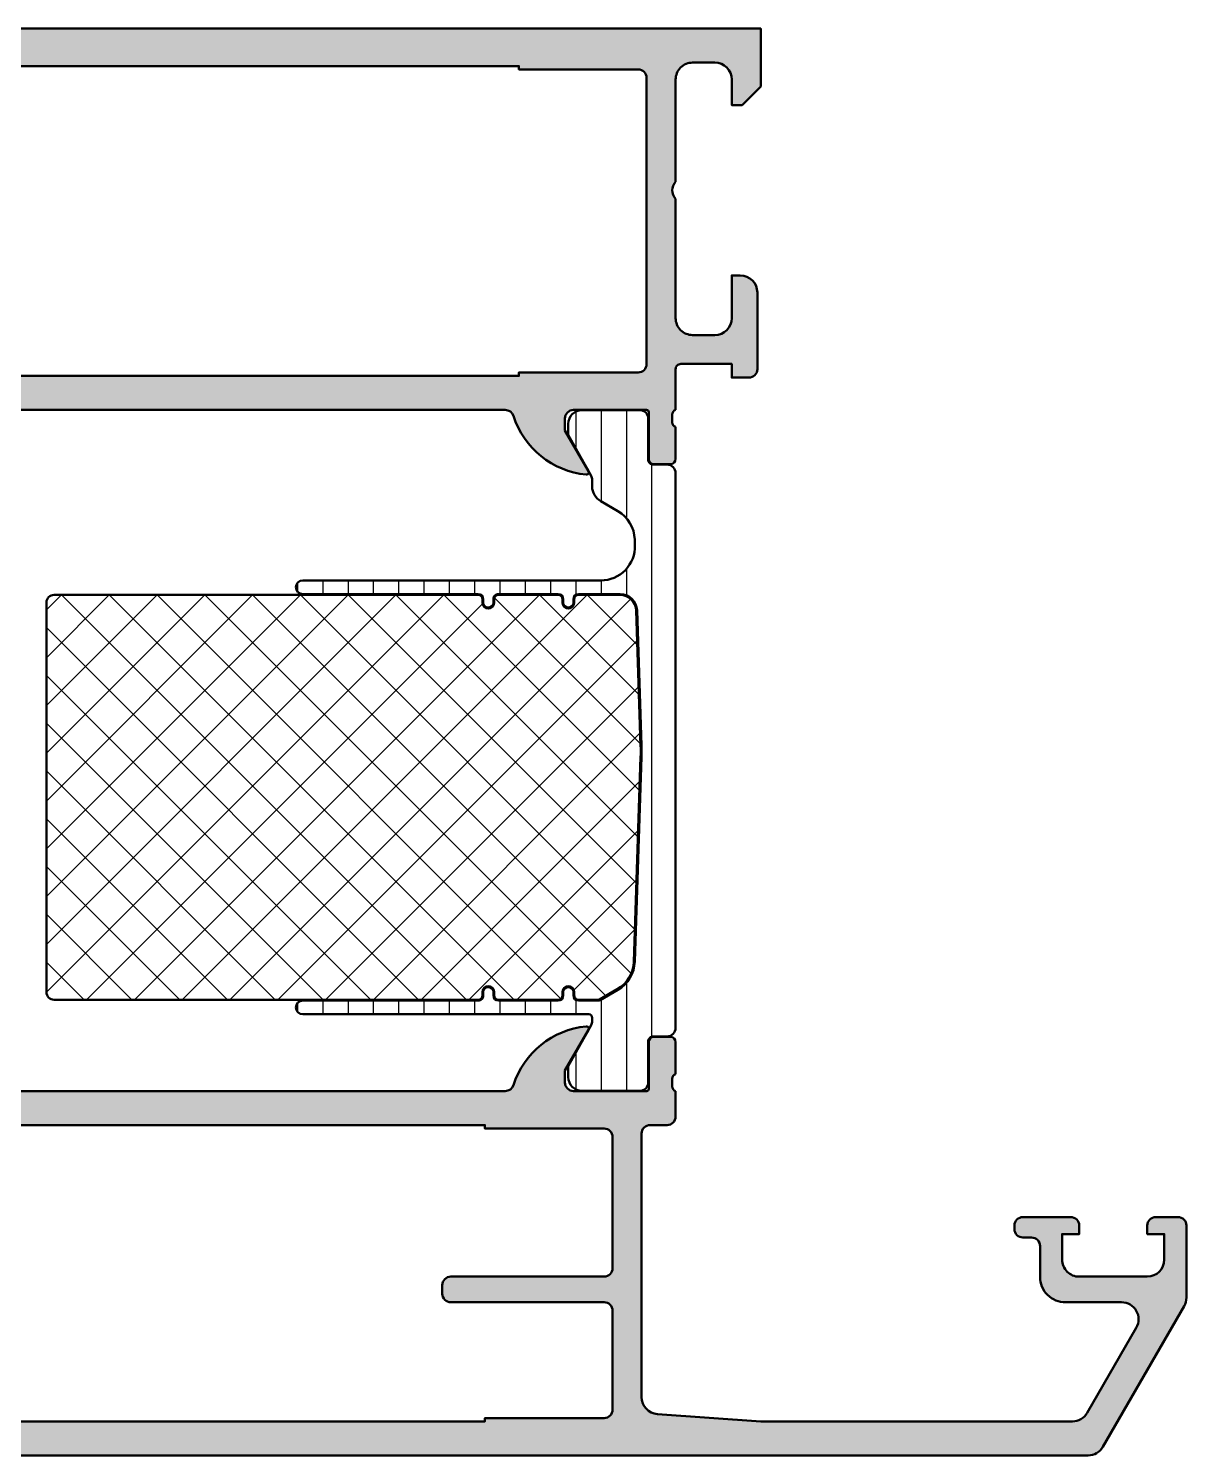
# Model space of a CAD drawing. Extents: x 0 to 125, y 11 to 95.
# Drawn here: x 57 to 125, y 11.2 to 95 of the extents above; entities that cross this region are included whole.
import ezdxf

# ---------------------------------------------------------------- set-up
doc = ezdxf.new("R2010")
doc.units = 0
for name, color, linetype, lineweight in [('0S-Alu contour', 7, 'Continuous', 50), ('0S-Alu hatch', 252, 'Continuous', 25), ('0S-Plastic contour', 254, 'Continuous', 50), ('0S-Plastic hatch', 253, 'Continuous', 25), ('0S-PT contour', 91, 'Continuous', 50), ('0S-PT hatch', 103, 'Continuous', 25)]:
    doc.layers.add(name, color=color, linetype=linetype, lineweight=lineweight)

# ---------------------------------------------------------------- blocks, each defined once
blk = doc.blocks.new('398970__B799F6C5_6EFF_4D23_99D0_49BD712C33EB_')
at = {"layer": '0S-Alu hatch'}
h = blk.add_hatch(color=256, dxfattribs=at)
edge = h.paths.add_edge_path()
edge.add_line((4.26e-14, 94.49999999999999), (4.26e-14, 93.30000305175793))
edge.add_arc((0.4999769366175855, 93.29997998837567), 0.499976937149487, 179.9973570091198, 270.0026429908629)
edge.add_line((0.5000000000000423, 92.80000305175814), (18.50000000000015, 92.80000305175791))
edge.add_ellipse((18.49994489644392, 92.29994794820173), major_axis=(-0.5000551065922458, 0), ratio=1, start_angle=180.0063137065699, end_angle=269.99368629342405, ccw=False)
edge.add_line((19.0000000000001, 92.3000030517579), (19.00000000000004, 86.0000000000001))
edge.add_ellipse((18.47487768903665, 85.50000000000009), major_axis=(-0.7250885749144907, 0), ratio=1, start_angle=136.4038464693321, end_angle=223.5961535306688, ccw=False)
edge.add_line((19.00000000000004, 85.0000000000001), (18.99999999999993, 72.59999542236322))
edge.add_ellipse((18.92116355345689, 72.3324748303701), major_axis=(-0.2788950563274314, 0), ratio=1, start_angle=178.8354106259032, end_angle=253.58012358051002, ccw=False)
edge.add_line((19.20000099999994, 72.32680642237173), (19.20000099999993, 71.87321242237172))
edge.add_ellipse((18.92113290435672, 71.86755176289468), major_axis=(-0.2789255417371929, 0), ratio=1, start_angle=106.42459455536121, end_angle=181.1628700728834, ccw=False)
edge.add_line((18.99999999999993, 71.6000084223717), (18.99999999999993, 69.71999742236322))
edge.add_arc((19.29999999999995, 69.71999742236322), 0.3000000000000256, 180, 269.9999999999945)
edge.add_line((19.29999999999992, 69.4199974223632), (20.27997431904272, 69.41999742236322))
edge.add_arc((20.27997431904274, 69.7199974223632), 0.2999999999999829, 269.9999999999973, 360)
edge.add_line((20.57997431904272, 69.7199974223632), (20.5799743190427, 72.4799954223632))
edge.add_ellipse((20.69997431904262, 72.4799954223632), major_axis=(-0.1199999999999157, 0), ratio=1, start_angle=269.9999999999983, end_angle=360, ccw=False)
edge.add_line((20.69997431904262, 72.59999542236312), (25.0000000000001, 72.59999542236334))
edge.add_ellipse((25.00000000000017, 72.09999542236346), major_axis=(-0.4999999999998721, 0), ratio=1, start_angle=180, end_angle=270.00000000000773, ccw=False)
edge.add_line((25.50000000000004, 72.09999542236345), (25.50000000000004, 71.39999542236352))
edge.add_line((25.50000000000004, 71.39999542236352), (24.11850454237775, 69.00717509933575))
edge.add_arc((24.23811978464838, 68.93811520701148), 0.138119784648327, 149.999999999947, 275.6225775507646)
edge.add_arc((23.76177675882507, 73.77660428421477), 5.000000000003915, 275.6225775508023, 342.2515836439373)
edge.add_ellipse((28.99999999999937, 72.09999542236669), major_axis=(-0.4999999999966423, 0), ratio=1, start_angle=269.9999999999161, end_angle=342.2515836438442, ccw=False)
edge.add_line((29.0000000000001, 72.59999542236334), (84.99999999999994, 72.59999542236345))
edge.add_ellipse((84.99999999999888, 72.09999542236265), major_axis=(-0.5000000000007958, 0), ratio=1, start_angle=197.7484163559419, end_angle=269.99999999987784, ccw=False)
edge.add_arc((90.23822324117245, 73.77660428421007), 4.999999999998873, 197.7484163560793, 264.3774224492205)
edge.add_arc((89.76188021535175, 68.93811520701146), 0.138119784648205, 264.3774224491774, 389.9999999999824)
edge.add_line((89.88149545762235, 69.00717509933553), (88.49999999999999, 71.3999954223634))
edge.add_line((88.49999999999999, 71.3999954223634), (88.49999999999994, 72.09999542236334))
edge.add_ellipse((88.99999999999993, 72.09999542236301), major_axis=(-0.4999999999999858, 0), ratio=1, start_angle=269.9999999999593, end_angle=360, ccw=False)
edge.add_line((89.00000000000028, 72.599995422363), (93.30002568095733, 72.59999542236321))
edge.add_ellipse((93.30002568095733, 72.4799954223632), major_axis=(-0.1200000000000045, 0), ratio=1, start_angle=180, end_angle=270, ccw=False)
edge.add_line((93.42002568095734, 72.4799954223632), (93.42002568095732, 69.71999742236319))
edge.add_arc((93.7200256809573, 69.7199974223632), 0.2999999999999856, 180, 270.0000000000027)
edge.add_line((93.72002568095732, 69.41999742236322), (94.70000000000012, 69.4199974223632))
edge.add_arc((94.70000000000012, 69.71999742236322), 0.3000000000000149, 270.0000000000027, 360)
edge.add_line((95.00000000000011, 69.71999742236322), (95.00000000000011, 71.60000842237172))
edge.add_ellipse((95.07886709564326, 71.86755176289465), major_axis=(-0.2789255417371383, 0), ratio=1, start_angle=-1.1628700728896888, end_angle=73.575405444649, ccw=False)
edge.add_line((94.79999900000011, 71.87321242237172), (94.79999900000011, 72.32680642237172))
edge.add_ellipse((95.07883644654314, 72.33247483037013), major_axis=(-0.2788950563274102, 0), ratio=1, start_angle=-73.5801235805111, end_angle=1.1645893741059012, ccw=False)
edge.add_line((95.00000000000011, 72.59999542236324), (95.00000000000011, 74.99999542236343))
edge.add_ellipse((95.3000000000001, 74.99999542236343), major_axis=(-0.2999999999999829, 0), ratio=1, start_angle=269.99999999999454, end_angle=360, ccw=False)
edge.add_line((95.30000000000013, 75.29999542236341), (98.2999877929688, 75.29999542236327))
edge.add_line((98.2999877929688, 75.29999542236327), (98.2999877929688, 74.49999542236331))
edge.add_line((98.2999877929688, 74.49999542236331), (99.29998779296875, 74.49999542236331))
edge.add_arc((99.29993784175294, 75.00004537357937), 0.5000499537109306, 270.0057234158948, 359.9942765840761)
edge.add_line((99.79998779296899, 74.99999542236328), (99.7999877929687, 79.50000000000009))
edge.add_arc((98.79989636528985, 79.49990857232147), 1.000091431857965, 0.0052379411224472, 89.99476205877598)
edge.add_line((98.79998779296876, 80.50000000000033), (98.2999877929687, 80.49999999999999))
edge.add_line((98.2999877929687, 80.49999999999999), (98.29998779296898, 78.00000000000033))
edge.add_ellipse((97.29991092325945, 78.00007686970964), major_axis=(-1.000076872663794, 0), ratio=1, start_angle=90.00440397137561, end_angle=179.9955960285486, ccw=False)
edge.add_line((97.29998779296876, 77.00000000000009), (96, 77.00000000000021))
edge.add_ellipse((95.99995102651889, 77.99995102651904), major_axis=(-0.9999510277180887, 0), ratio=1, start_angle=-0.0028061112355999285, end_angle=90.00280611119871, ccw=False)
edge.add_line((95.00000000000006, 78.00000000000078), (95.00000000000006, 85.0000000000001))
edge.add_ellipse((95.52494604126096, 85.50000000000009), major_axis=(-0.7249609273853969, 0), ratio=1, start_angle=-43.60576001873949, end_angle=43.60576001873949, ccw=False)
edge.add_line((95.00000000000006, 86.0000000000001), (95.00000000000006, 91.99999999999964))
edge.add_ellipse((95.9999695866965, 92.00003041330368), major_axis=(-0.9999695871589359, 0), ratio=1, start_angle=-90.00174260693632, end_angle=0.001742607019082243, ccw=False)
edge.add_line((96.00000000000011, 93.00000000000009), (97.29998779296876, 92.99999999999989))
edge.add_ellipse((97.2998923419221, 91.99990454895313), major_axis=(-1.000095455601777, 0), ratio=1, start_angle=180.0054684201397, end_angle=269.99453157986005, ccw=False)
edge.add_line((98.29998779296886, 91.99999999999974), (98.29998779296886, 90.50000000000045))
edge.add_line((98.29998779296886, 90.50000000000045), (98.89996337890607, 90.49999999999999))
edge.add_line((98.89996337890607, 90.49999999999999), (100, 91.5999984741212))
edge.add_line((100, 91.5999984741212), (100, 94.99999999999999))
edge.add_line((100, 94.99999999999999), (0.5000000000001564, 94.99999999999999))
edge.add_arc((0.4999925653493165, 94.50000743465071), 0.4999925654045513, 89.99914803910144, 180.0008519608678)
edge = h.paths.add_edge_path()
edge.add_line((20.69998168945323, 75.29999999999971), (20.70001220703129, 92.0999984741213))
edge.add_ellipse((21.20000224489929, 92.10000843625308), major_axis=(-0.4999900379672414, 0), ratio=1, start_angle=-90.00114159899522, end_angle=0.0011415991285730342, ccw=False)
edge.add_line((21.20001220703141, 92.5999984741211), (28.20001220703129, 92.59999847412142))
edge.add_line((28.20001220703129, 92.59999847412142), (28.20001220703129, 92.79999542236327))
edge.add_line((28.20001220703129, 92.79999542236327), (85.79998779296875, 92.79999542236327))
edge.add_line((85.79998779296875, 92.79999542236327), (85.79998779296875, 92.5999984741212))
edge.add_line((85.79998779296875, 92.5999984741212), (92.7999877929687, 92.59999847412132))
edge.add_ellipse((92.79994039955515, 92.09995108070767), major_axis=(-0.5000473956595679, 0), ratio=1, start_angle=180.0054303704153, end_angle=269.9945696296005, ccw=False)
edge.add_line((93.2999877929688, 92.09999847412118), (93.29998779296864, 75.2999999999996))
edge.add_ellipse((92.79993784175278, 75.30004995121568), major_axis=(-0.5000499537107317, 0), ratio=1, start_angle=90.00572341591112, end_angle=179.9942765840763, ccw=False)
edge.add_line((92.79998779296875, 74.79999999999983), (85.79998779296875, 74.79999999999994))
edge.add_line((85.79998779296875, 74.79999999999994), (85.7999877929688, 74.60000305175775))
edge.add_line((85.7999877929688, 74.60000305175775), (28.20001220703129, 74.60000305175764))
edge.add_line((28.20001220703129, 74.60000305175764), (28.20001220703129, 74.79999999999983))
edge.add_line((28.20001220703129, 74.79999999999983), (21.19995117187515, 74.79999999999994))
edge.add_ellipse((21.19995862659068, 75.29997693761372), major_axis=(-0.4999769376693594, 0), ratio=1, start_angle=-0.0026428766976778206, end_angle=89.99914571312172, ccw=False)
at = {"layer": '0S-Alu contour', "color": 7}
for points in [[(98.29998779296886, 91.99999999999974), (98.29998779296886, 90.50000000000045), (98.89996337890607, 90.49999999999999), (100, 91.5999984741212), (100, 94.99999999999999), (0.5000000000001564, 94.99999999999999)], [(21.20001220703141, 92.5999984741211), (28.20001220703129, 92.59999847412142), (28.20001220703129, 92.79999542236327), (85.79998779296875, 92.79999542236327), (85.79998779296875, 92.5999984741212), (92.7999877929687, 92.59999847412132)], [(96.00000000000011, 93.00000000000009), (97.29998779296876, 92.99999999999989)], [(93.2999877929688, 92.09999847412118), (93.29998779296864, 75.2999999999996)], [(95.00000000000006, 86.0000000000001), (95.00000000000006, 91.99999999999964)], [(95.00000000000006, 78.00000000000078), (95.00000000000006, 85.0000000000001)], [(98.79998779296876, 80.50000000000033), (98.2999877929687, 80.49999999999999), (98.29998779296898, 78.00000000000033)], [(99.79998779296899, 74.99999542236328), (99.7999877929687, 79.50000000000009)], [(97.29998779296876, 77.00000000000009), (96, 77.00000000000021)], [(92.79998779296875, 74.79999999999983), (85.79998779296875, 74.79999999999994), (85.7999877929688, 74.60000305175775), (28.20001220703129, 74.60000305175764), (28.20001220703129, 74.79999999999983), (21.19995117187515, 74.79999999999994)], [(95.00000000000011, 72.59999542236324), (95.00000000000011, 74.99999542236343)], [(95.30000000000013, 75.29999542236341), (98.2999877929688, 75.29999542236327), (98.2999877929688, 74.49999542236331), (99.29998779296875, 74.49999542236331)], [(29.0000000000001, 72.59999542236334), (84.99999999999994, 72.59999542236345)], [(89.88149545762235, 69.00717509933553), (88.49999999999999, 71.3999954223634), (88.49999999999994, 72.09999542236334)], [(89.00000000000028, 72.599995422363), (93.30002568095733, 72.59999542236321)], [(93.42002568095734, 72.4799954223632), (93.42002568095732, 69.71999742236319)], [(94.79999900000011, 71.87321242237172), (94.79999900000011, 72.32680642237172)], [(95.00000000000011, 69.71999742236322), (95.00000000000011, 71.60000842237172)], [(93.72002568095732, 69.41999742236322), (94.70000000000012, 69.4199974223632)]]:
    blk.add_lwpolyline(points, dxfattribs=at)
at = {"layer": '0S-Alu contour', "color": 7, "extrusion": (0, 0, -1)}
for centre, radius, start, end in [((-92.79994039955515, 92.09995108070767), 0.5000473956595679, 90.00543037039947, 179.9945696295847), ((-95.9999695866965, 92.00003041330368), 0.9999695871589359, 359.9982573929809, 90.00174260693635), ((-97.2998923419221, 91.99990454895313), 1.000095455601777, 90.00546842013993, 179.9945315798603), ((-95.52494604126096, 85.50000000000009), 0.7249609273853969, 316.3942399812605, 43.6057600187395), ((-95.99995102651889, 77.99995102651904), 0.9999510277180887, 269.9971938888013, 0.0028061112356313), ((-97.29991092325945, 78.00007686970964), 1.000076872663794, 180.0044039714515, 269.9955960286244), ((-92.79993784175278, 75.30004995121568), 0.5000499537107317, 180.0057234159238, 269.9942765840889), ((-95.3000000000001, 74.99999542236343), 0.2999999999999829, 0, 90.00000000000543), ((-84.99999999999888, 72.09999542236265), 0.5000000000007958, 90.00000000012214, 162.2515836440581), ((-88.99999999999993, 72.09999542236301), 0.4999999999999858, 0, 90.00000000004071), ((-93.30002568095733, 72.4799954223632), 0.1200000000000045, 90, 180), ((-95.07883644654314, 72.33247483037013), 0.2788950563274102, 358.8354106258941, 73.58012358051123), ((-95.07886709564326, 71.86755176289465), 0.2789255417371383, 286.4245945553511, 1.162870072889672)]:
    blk.add_arc(centre, radius, start, end, dxfattribs=at)
at = {"layer": '0S-Alu contour', "color": 7}
for centre, radius, start, end in [((98.79989636528985, 79.49990857232147), 1.000091431857965, 0.0052379411224472, 89.99476205877598), ((99.29993784175294, 75.00004537357937), 0.5000499537109306, 270.0057234158948, 359.9942765840761), ((90.23822324117245, 73.77660428421007), 4.999999999998873, 197.7484163560793, 264.3774224492205), ((93.7200256809573, 69.7199974223632), 0.2999999999999856, 180, 270.0000000000027), ((94.70000000000012, 69.71999742236322), 0.3000000000000149, 270.0000000000027, 0), ((89.76188021535175, 68.93811520701146), 0.138119784648205, 264.3774224491774, 29.99999999998236)]:
    blk.add_arc(centre, radius, start, end, dxfattribs=at)
blk = doc.blocks.new('284257__2A58F164_1C07_4194_A5A3_E52872DE9A74___F3332989_4F31_4FF8_9448_8AA3ECADD5B9_')
at = {"layer": '0S-Plastic hatch'}
h = blk.add_hatch(dxfattribs=at)
h.set_pattern_fill('ANSI31', color=256, scale=0.4680000000000001, angle=45, style=0)
h.set_pattern_definition([(90, (0, 0), (-1.4859, 0), [])])
edge = h.paths.add_edge_path()
edge.add_line((94.99999999996471, 68.89000962554803), (94.99999999996527, 36.30997816738812))
edge.add_ellipse((94.49999999996524, 36.3099781673882), major_axis=(-0.5000000000000285, 0), ratio=1, start_angle=89.99999999999022, end_angle=180, ccw=False)
edge.add_line((94.49999999996515, 35.80997816738817), (93.68966866950149, 35.80997816738817))
edge.add_arc((93.68966866950151, 35.50997816738828), 0.2999999999998957, 90.00000000000813, 180.0079246230968)
edge.add_line((93.38966867237112, 35.5099366741589), (93.3900006007296, 33.11006305185043))
edge.add_ellipse((92.89000060551209, 33.10999389646813), major_axis=(-0.4999999999999886, 0), ratio=1, start_angle=90.00000000000648, end_angle=180.0079246230969, ccw=False)
edge.add_line((92.89000060551213, 32.60999389646813), (89.49999999996544, 32.60999389646802))
edge.add_ellipse((89.4999999999654, 33.40999389646807), major_axis=(-0.800000000000054, 0), ratio=1, start_angle=0, end_angle=90.00000000000199, ccw=False)
edge.add_line((88.69999999996536, 33.40999389646807), (88.69999999996536, 34.05999389646832))
edge.add_line((88.69999999996536, 34.05999389646832), (90.03730985347113, 36.47256473569856))
edge.add_arc((89.59999999945742, 36.71496954606815), 0.5000000005077869, 330.9999999999685, 360)
edge.add_line((90.0999999999652, 36.71496954606815), (90.0999999999652, 36.90999389646819))
edge.add_arc((89.8999999999653, 36.90999389646819), 0.1999999999999247, 0, 90.00000000000406)
edge.add_line((89.89999999996529, 37.10999389646811), (73.10047367429767, 37.10999389646779))
edge.add_ellipse((73.1004736742977, 37.50999389646779), major_axis=(-0.4000000000000057, 0), ratio=1, start_angle=-90.00000000000608, end_angle=89.99999999999392, ccw=False)
edge.add_line((73.10047367429777, 37.90999389646779), (83.40047367429773, 37.90999389646803))
edge.add_arc((83.40047367429773, 38.20999389646802), 0.29999999999999, 269.9999999999973, 360)
edge.add_line((83.70047367429775, 38.20999389646802), (83.70047367429773, 38.40999389646807))
edge.add_ellipse((84.00047367429774, 38.40999389646803), major_axis=(-0.3000000000000114, 0), ratio=1, start_angle=180, end_angle=360, ccw=False)
edge.add_line((84.30047367429775, 38.40999389646803), (84.3004736742977, 38.20999389646815))
edge.add_arc((84.60047367429776, 38.20999389646808), 0.300000000000054, 180, 269.999999999981)
edge.add_line((84.60047367429766, 37.90999389646803), (88.10000068452764, 37.90999389646807))
edge.add_arc((88.10000068452764, 38.2099936579479), 0.299999761479846, 270, 360)
edge.add_line((88.40000044600751, 38.2099936579479), (88.4000004460075, 38.40999365794797))
edge.add_ellipse((88.7000004460075, 38.40999365794793), major_axis=(-0.3000000000000114, 0), ratio=1, start_angle=180, end_angle=360, ccw=False)
edge.add_line((89.0000004460075, 38.40999365794793), (89.00000044600748, 38.20999365794806))
edge.add_arc((89.30000020748734, 38.20999365794799), 0.2999997614798814, 180, 269.9999999999838)
edge.add_line((89.30000020748726, 37.90999389646811), (90.4641016151656, 37.90999389646814))
edge.add_arc((90.46410161516555, 38.10999389609952), 0.1999999996313836, 270.0000000000204, 300.00000000002)
edge.add_line((90.5641016149813, 37.9367888156619), (91.60090409827201, 38.5353868794933))
edge.add_arc((90.6009042637009, 40.26743777365526), 1.999999992277375, 299.9999946553879, 358.2770022894877)
edge.add_line((92.59999999996516, 40.20730287231237), (92.99461942992902, 52.23199625899638))
edge.add_arc((82.99999999996089, 52.55999389646759), 10.00000000000415, 358.1203748410103, 361.8796251590022)
edge.add_line((92.99461942992895, 52.88799153394092), (92.73684507861083, 60.82279366021532))
edge.add_arc((91.73738313561432, 60.78999389646813), 1.000000000000097, 1.879625158994559, 89.99999999999837)
edge.add_line((91.73738313561434, 61.78999389646823), (89.2999999999648, 61.7899938964681))
edge.add_arc((89.2999999999648, 61.48999389646814), 0.2999999999999688, 90.00000000000273, 180)
edge.add_line((88.99999999996484, 61.48999389646814), (88.99999999996484, 61.28999389646811))
edge.add_ellipse((88.69999999996485, 61.28999389646809), major_axis=(-0.2999999999999829, 0), ratio=1, start_angle=0, end_angle=180, ccw=False)
edge.add_line((88.39999999996488, 61.28999389646809), (88.39999999996488, 61.48999389646803))
edge.add_arc((88.0999999999649, 61.48999389646808), 0.29999999999999, 0, 89.99999999999459)
edge.add_line((88.09999999996492, 61.78999389646807), (84.60047367429732, 61.78999389646803))
edge.add_arc((84.6004736742973, 61.48999389646803), 0.2999999999999901, 89.99999999999729, 180)
edge.add_line((84.30047367429731, 61.48999389646803), (84.30047367429731, 61.28999389646804))
edge.add_ellipse((84.00047367429733, 61.28999389646804), major_axis=(-0.2999999999999829, 0), ratio=1, start_angle=0, end_angle=180, ccw=False)
edge.add_line((83.70047367429734, 61.28999389646804), (83.70047367429734, 61.48999389646798))
edge.add_arc((83.40047367429734, 61.48999389646802), 0.2999999999999971, 0, 89.99999999999186)
edge.add_line((83.40047367429737, 61.78999389646802), (73.1004736742973, 61.78999389646785))
edge.add_ellipse((73.10047367429729, 62.18999389646784), major_axis=(-0.3999999999999915, 0), ratio=1, start_angle=-89.99999999999591, end_angle=90.00000000000409, ccw=False)
edge.add_line((73.10047367429726, 62.58999389646783), (90.61213858766514, 62.58999389646802))
edge.add_arc((90.6121385876651, 64.58999389646807), 2.000000000000059, 270.0000000000012, 361.8796251589965)
edge.add_line((92.61106247365795, 64.65559342396253), (92.59999999996475, 64.99268492062382))
edge.add_arc((90.6009042559813, 64.93255001904878), 2.000000000000047, 1.722997710510985, 60.00000534461243)
edge.add_line((91.60090409441375, 66.66460091989877), (90.60000008074847, 67.24247299296461))
edge.add_ellipse((91.09999999996472, 68.10849844338954), major_axis=(-0.9999999999999853, 0), ratio=1, start_angle=0, end_angle=60.000005344608326, ccw=False)
edge.add_line((90.09999999996475, 68.10849844338952), (90.0999999999647, 68.48501824696811))
edge.add_arc((89.59999999984278, 68.48501824696827), 0.5000000001219143, 0, 28.99999999998022)
edge.add_line((90.0373098535192, 68.72742305715039), (88.69999999996467, 71.13999389646814))
edge.add_line((88.69999999996467, 71.13999389646814), (88.69999999996466, 71.7899938964681))
edge.add_ellipse((89.49999999996466, 71.789993896468), major_axis=(-0.7999999999999972, 0), ratio=1, start_angle=269.9999999999959, end_angle=360, ccw=False)
edge.add_line((89.49999999996471, 72.589993896468), (92.8900006102938, 72.58999389646812))
edge.add_ellipse((92.89000061029382, 72.0899938964681), major_axis=(-0.5000000000000142, 0), ratio=1, start_angle=179.9920752627074, end_angle=270.00000000000324, ccw=False)
edge.add_line((93.39000060551123, 72.08992474008926), (93.38966867237049, 69.69005111937511))
edge.add_arc((93.68966866950085, 69.69000962554796), 0.2999999999999299, 179.9920752627072, 270.0000000000163)
edge.add_line((93.68966866950095, 69.39000962554803), (94.49999999996476, 69.39000962554803))
edge.add_ellipse((94.49999999996474, 68.89000962554806), major_axis=(-0.4999999999999716, 0), ratio=1, start_angle=180, end_angle=269.99999999999676, ccw=False)
at = {"layer": '0S-Plastic contour', "color": 7}
for points in [[(89.49999999996471, 72.589993896468), (92.8900006102938, 72.58999389646812)], [(93.39000060551123, 72.08992474008926), (93.38966867237049, 69.69005111937511)], [(90.0373098535192, 68.72742305715039), (88.69999999996467, 71.13999389646814), (88.69999999996466, 71.7899938964681)], [(93.68966866950095, 69.39000962554803), (94.49999999996476, 69.39000962554803)], [(94.99999999996471, 68.89000962554803), (94.99999999996527, 36.30997816738812)], [(90.09999999996475, 68.10849844338952), (90.0999999999647, 68.48501824696811)], [(91.60090409441375, 66.66460091989877), (90.60000008074847, 67.24247299296461)], [(92.61106247365795, 64.65559342396253), (92.59999999996475, 64.99268492062382)], [(73.10047367429726, 62.58999389646783), (90.61213858766514, 62.58999389646802)], [(83.40047367429737, 61.78999389646802), (73.1004736742973, 61.78999389646785)], [(83.70047367429734, 61.28999389646804), (83.70047367429734, 61.48999389646798)], [(84.30047367429731, 61.48999389646803), (84.30047367429731, 61.28999389646804)], [(88.09999999996492, 61.78999389646807), (84.60047367429732, 61.78999389646803)], [(88.39999999996488, 61.28999389646809), (88.39999999996488, 61.48999389646803)], [(88.99999999996484, 61.48999389646814), (88.99999999996484, 61.28999389646811)], [(91.73738313561434, 61.78999389646823), (89.2999999999648, 61.7899938964681)], [(92.99461942992895, 52.88799153394092), (92.73684507861083, 60.82279366021532)], [(92.59999999996516, 40.20730287231237), (92.99461942992902, 52.23199625899638)], [(73.10047367429777, 37.90999389646779), (83.40047367429773, 37.90999389646803)], [(83.70047367429775, 38.20999389646802), (83.70047367429773, 38.40999389646807)], [(84.30047367429775, 38.40999389646803), (84.3004736742977, 38.20999389646815)], [(84.60047367429766, 37.90999389646803), (88.10000068452764, 37.90999389646807)], [(88.40000044600751, 38.2099936579479), (88.4000004460075, 38.40999365794797)], [(89.0000004460075, 38.40999365794793), (89.00000044600748, 38.20999365794806)], [(89.30000020748726, 37.90999389646811), (90.4641016151656, 37.90999389646814)], [(90.5641016149813, 37.9367888156619), (91.60090409827201, 38.5353868794933)], [(89.89999999996529, 37.10999389646811), (73.10047367429767, 37.10999389646779)], [(90.0999999999652, 36.71496954606815), (90.0999999999652, 36.90999389646819)], [(88.69999999996536, 33.40999389646807), (88.69999999996536, 34.05999389646832), (90.03730985347113, 36.47256473569856)], [(93.38966867237112, 35.5099366741589), (93.3900006007296, 33.11006305185043)], [(94.49999999996515, 35.80997816738817), (93.68966866950149, 35.80997816738817)], [(92.89000060551213, 32.60999389646813), (89.49999999996544, 32.60999389646802)]]:
    blk.add_lwpolyline(points, dxfattribs=at)
at = {"layer": '0S-Plastic contour', "color": 7, "extrusion": (0, 0, -1)}
for centre, radius, start, end in [((-89.49999999996466, 71.789993896468), 0.7999999999999972, 0, 90.00000000000406), ((-92.89000061029382, 72.0899938964681), 0.5000000000000142, 89.99999999999675, 180.0079247372927), ((-94.49999999996474, 68.89000962554806), 0.4999999999999716, 90.00000000000325, 180), ((-91.09999999996472, 68.10849844338954), 0.9999999999999853, 299.9999946553917, 0), ((-73.10047367429729, 62.18999389646784), 0.3999999999999915, 269.9999999999959, 89.99999999999594), ((-84.00047367429733, 61.28999389646804), 0.2999999999999829, 180, 0), ((-88.69999999996485, 61.28999389646809), 0.2999999999999829, 180, 0), ((-84.00047367429774, 38.40999389646803), 0.3000000000000114, 0, 180), ((-88.7000004460075, 38.40999365794793), 0.3000000000000114, 0, 180), ((-73.1004736742977, 37.50999389646779), 0.4000000000000057, 270.0000000000061, 90.00000000000612), ((-94.49999999996524, 36.3099781673882), 0.5000000000000285, 180, 270.0000000000098), ((-89.4999999999654, 33.40999389646807), 0.800000000000054, 269.999999999998, 0), ((-92.89000060551209, 33.10999389646813), 0.4999999999999886, 179.9920753769031, 269.9999999999935)]:
    blk.add_arc(centre, radius, start, end, dxfattribs=at)
at = {"layer": '0S-Plastic contour', "color": 7}
for centre, radius, start, end in [((93.68966866950085, 69.69000962554796), 0.2999999999999299, 179.9920752627072, 270.0000000000163), ((89.59999999984278, 68.48501824696827), 0.5000000001219143, 0, 28.99999999998022), ((90.6009042559813, 64.93255001904878), 2.000000000000047, 1.722997710510985, 60.00000534461243), ((90.6121385876651, 64.58999389646807), 2.000000000000059, 270.0000000000012, 1.879625158996498), ((83.40047367429734, 61.48999389646802), 0.2999999999999971, 0, 89.99999999999186), ((84.6004736742973, 61.48999389646803), 0.2999999999999901, 89.99999999999729, 180), ((88.0999999999649, 61.48999389646808), 0.29999999999999, 0, 89.99999999999459), ((89.2999999999648, 61.48999389646814), 0.2999999999999688, 90.00000000000273, 180), ((91.73738313561432, 60.78999389646813), 1.000000000000097, 1.879625158994559, 89.99999999999837), ((82.99999999996089, 52.55999389646759), 10.00000000000415, 358.1203748410103, 1.879625159002122), ((90.6009042637009, 40.26743777365526), 1.999999992277375, 299.9999946553879, 358.2770022894877), ((83.40047367429773, 38.20999389646802), 0.29999999999999, 269.9999999999973, 0), ((84.60047367429776, 38.20999389646808), 0.300000000000054, 180, 269.999999999981), ((88.10000068452764, 38.2099936579479), 0.299999761479846, 270, 0), ((89.30000020748734, 38.20999365794799), 0.2999997614798814, 180, 269.9999999999838), ((90.46410161516555, 38.10999389609952), 0.1999999996313836, 270.0000000000204, 300.00000000002), ((89.8999999999653, 36.90999389646819), 0.1999999999999247, 0, 90.00000000000406), ((89.59999999945742, 36.71496954606815), 0.5000000005077869, 330.9999999999685, 0), ((93.68966866950151, 35.50997816738828), 0.2999999999998957, 90.00000000000813, 180.0079246230968)]:
    blk.add_arc(centre, radius, start, end, dxfattribs=at)
blk = doc.blocks.new('371560__A1F61736_7066_4869_9E33_FB40CCD7A034_')
at = {"layer": '0S-PT hatch'}
h = blk.add_hatch(dxfattribs=at)
h.set_pattern_fill('ANSI37', color=256, scale=0.625, angle=90, style=0)
h.set_pattern_definition([(135, (0, 0), (-1.403165018917055, -1.403165018917055), []), (225, (0, 0), (1.403165018917055, -1.403165018917055), [])])
edge = h.paths.add_edge_path()
edge.add_line((58.05000048177035, 61.28999389646761), (58.05000048177072, 38.40999389646754))
edge.add_arc((58.50000048177072, 38.40999389646754), 0.4499999999999993, 180, 270.0000000000009)
edge.add_line((58.50000048177073, 37.95999389646754), (83.40047367429776, 37.95999389646797))
edge.add_arc((83.40047367429776, 38.20999389646795), 0.2499999999999858, 270, 360)
edge.add_line((83.65047367429774, 38.20999389646795), (83.65047367429771, 38.40999389646807))
edge.add_ellipse((84.00047367429774, 38.40999389646804), major_axis=(-0.3500000000000085, 0), ratio=1, start_angle=180, end_angle=360, ccw=False)
edge.add_line((84.35047367429775, 38.40999389646804), (84.3504736742977, 38.20999389646813))
edge.add_arc((84.60047367429776, 38.20999389646803), 0.2500000000000497, 180, 270)
edge.add_line((84.60047367429776, 37.95999389646798), (88.10000068452764, 37.95999389646804))
edge.add_arc((88.10000068452763, 38.20999365794789), 0.2499997614798701, 270.0000000000033, 360)
edge.add_line((88.35000044600751, 38.20999365794789), (88.3500004460075, 38.40999365794797))
edge.add_ellipse((88.7000004460075, 38.40999365794795), major_axis=(-0.3500000000000085, 0), ratio=1, start_angle=180, end_angle=360, ccw=False)
edge.add_line((89.05000044600752, 38.40999365794795), (89.05000044600747, 38.20999365794804))
edge.add_arc((89.30000020748734, 38.20999365794794), 0.2499997614798808, 180, 270.0000000000033)
edge.add_line((89.30000020748734, 37.95999389646805), (90.46410161516552, 37.95999389646809))
edge.add_arc((90.46410161283266, 38.10999390480553), 0.1500000083374462, 270.0000008910845, 300.0000008911074)
edge.add_line((90.53910161902176, 37.98009008818389), (91.5759041023112, 38.57868815201455))
edge.add_arc((90.60090426370091, 40.26743777365526), 1.949999992277358, 299.9999946553874, 357.961752056726)
edge.add_line((92.54967050481962, 40.19808283613982), (92.9446463327792, 52.23363624718373))
edge.add_arc((83.00025448426966, 52.5599938544116), 9.949745651246491, 358.1203270165734, 361.8417027230566)
edge.add_line((92.94486042824227, 52.8797611817032), (92.686871981461, 60.82115367202796))
edge.add_arc((91.73738313561432, 60.78999389646806), 0.9500000000001023, 1.879625158998632, 90.00000000000087)
edge.add_line((91.73738313561431, 61.73999389646816), (89.2999999999648, 61.73999389646812))
edge.add_arc((89.2999999999648, 61.48999389646815), 0.2499999999999716, 90, 180)
edge.add_line((89.04999999996483, 61.48999389646815), (89.04999999996483, 61.28999389646811))
edge.add_ellipse((88.69999999996485, 61.28999389646809), major_axis=(-0.3499999999999801, 0), ratio=1, start_angle=0, end_angle=180, ccw=False)
edge.add_line((88.34999999996488, 61.28999389646809), (88.34999999996488, 61.48999389646805))
edge.add_arc((88.09999999996488, 61.4899938964681), 0.25, 0, 90)
edge.add_line((88.09999999996488, 61.73999389646811), (84.60047367429728, 61.73999389646803))
edge.add_arc((84.60047367429728, 61.48999389646807), 0.2499999999999716, 89.99999999999675, 180)
edge.add_line((84.3504736742973, 61.48999389646807), (84.3504736742973, 61.28999389646804))
edge.add_ellipse((84.00047367429733, 61.28999389646804), major_axis=(-0.3499999999999801, 0), ratio=1, start_angle=0, end_angle=180, ccw=False)
edge.add_line((83.65047367429734, 61.28999389646804), (83.65047367429734, 61.48999389646798))
edge.add_arc((83.40047367429734, 61.48999389646802), 0.25, 0, 90)
edge.add_line((83.40047367429734, 61.73999389646802), (58.50000048177034, 61.73999389646759))
edge.add_arc((58.50000048177034, 61.28999389646761), 0.4499999999999958, 90, 180)
at = {"layer": '0S-PT contour', "color": 7}
for points in [[(58.05000048177035, 61.28999389646761), (58.05000048177072, 38.40999389646754)], [(83.40047367429734, 61.73999389646802), (58.50000048177034, 61.73999389646759)], [(83.65047367429734, 61.28999389646804), (83.65047367429734, 61.48999389646798)], [(84.3504736742973, 61.48999389646807), (84.3504736742973, 61.28999389646804)], [(88.09999999996488, 61.73999389646811), (84.60047367429728, 61.73999389646803)], [(88.34999999996488, 61.28999389646809), (88.34999999996488, 61.48999389646805)], [(89.04999999996483, 61.48999389646815), (89.04999999996483, 61.28999389646811)], [(91.73738313561431, 61.73999389646816), (89.2999999999648, 61.73999389646812)], [(92.94486042824227, 52.8797611817032), (92.686871981461, 60.82115367202796)], [(92.54967050481962, 40.19808283613982), (92.9446463327792, 52.23363624718373)], [(90.53910161902176, 37.98009008818389), (91.5759041023112, 38.57868815201455)], [(58.50000048177073, 37.95999389646754), (83.40047367429776, 37.95999389646797)], [(83.65047367429774, 38.20999389646795), (83.65047367429771, 38.40999389646807)], [(84.35047367429775, 38.40999389646804), (84.3504736742977, 38.20999389646813)], [(84.60047367429776, 37.95999389646798), (88.10000068452764, 37.95999389646804)], [(88.35000044600751, 38.20999365794789), (88.3500004460075, 38.40999365794797)], [(89.05000044600752, 38.40999365794795), (89.05000044600747, 38.20999365794804)], [(89.30000020748734, 37.95999389646805), (90.46410161516552, 37.95999389646809)]]:
    blk.add_lwpolyline(points, dxfattribs=at)
for centre, radius, start, end in [((58.50000048177034, 61.28999389646761), 0.4499999999999958, 90, 180), ((83.40047367429734, 61.48999389646802), 0.25, 0, 90), ((84.60047367429728, 61.48999389646807), 0.2499999999999716, 89.99999999999675, 180), ((88.09999999996488, 61.4899938964681), 0.25, 0, 90), ((89.2999999999648, 61.48999389646815), 0.2499999999999716, 90, 180), ((91.73738313561432, 60.78999389646806), 0.9500000000001023, 1.879625158998632, 90.00000000000087), ((83.00025448426966, 52.5599938544116), 9.949745651246491, 358.1203270165734, 1.841702723056639), ((90.60090426370091, 40.26743777365526), 1.949999992277358, 299.9999946553874, 357.961752056726), ((58.50000048177072, 38.40999389646754), 0.4499999999999993, 180, 270.0000000000009), ((83.40047367429776, 38.20999389646795), 0.2499999999999858, 270, 0), ((84.60047367429776, 38.20999389646803), 0.2500000000000497, 180, 270), ((88.10000068452763, 38.20999365794789), 0.2499997614798701, 270.0000000000033, 0), ((89.30000020748734, 38.20999365794794), 0.2499997614798808, 180, 270.0000000000033), ((90.46410161283266, 38.10999390480553), 0.1500000083374462, 270.0000008910845, 300.0000008911074)]:
    blk.add_arc(centre, radius, start, end, dxfattribs=at)
at = {"layer": '0S-PT contour', "color": 7, "extrusion": (0, 0, -1)}
for centre, radius, start, end in [((-84.00047367429733, 61.28999389646804), 0.3499999999999801, 180, 0), ((-88.69999999996485, 61.28999389646809), 0.3499999999999801, 180, 0), ((-84.00047367429774, 38.40999389646804), 0.3500000000000085, 0, 180), ((-88.7000004460075, 38.40999365794795), 0.3500000000000085, 0, 180)]:
    blk.add_arc(centre, radius, start, end, dxfattribs=at)
blk = doc.blocks.new('398910__8EDAD6E4_7899_4739_80FE_BFDB47DAA3F4_')
at = {"layer": '0S-Alu hatch'}
h = blk.add_hatch(color=256, dxfattribs=at)
edge = h.paths.add_edge_path()
edge.add_line((19.00003051755971, 32.59999389646753), (19.00003051755971, 21.69999430886967))
edge.add_ellipse((18.50003051755949, 21.69999430886971), major_axis=(-0.5000000000002132, 0), ratio=1, start_angle=89.99995274224739, end_angle=180, ccw=False)
edge.add_line((18.5000301051578, 21.19999430886966), (0.5000915527345456, 21.20000915528178))
edge.add_arc((0.4998640536479189, 20.70023665436818), 0.4997725526929918, 89.97391865982493, 180.0260813401326)
edge.add_line((9.15527343182e-05, 20.70000915528192), (9.1552734375e-05, 20.10001068116023))
edge.add_arc((0.4998751685394539, 20.09979429696554), 0.4997836626474684, 179.9751934638519, 270.0248065361865)
edge.add_line((0.5000915527344318, 19.60001068116046), (18.50009155273443, 19.60001068116034))
edge.add_ellipse((18.50032925798207, 19.1002483864081), major_axis=(-0.4997623512829012, 0), ratio=1, start_angle=179.9727480312919, end_angle=270.0272519687339, ccw=False)
edge.add_line((19.00009155273432, 19.10001068116068), (19, 13.70000000000813))
edge.add_ellipse((18.50000287263175, 13.69999712737637), major_axis=(-0.4999971273765019, 0), ratio=1, start_angle=89.99967081875798, end_angle=180.0003291815056, ccw=False)
edge.add_line((18.5, 13.20000000000813), (0.4999999999997727, 13.20000000000813))
edge.add_arc((0.5000693414750402, 12.69993065853309), 0.5000693462826136, 90.00794484589048, 179.9920551541987)
edge.add_line((0, 12.70000000000758), (0, 11.70000000000824))
edge.add_arc((0.4999971273682959, 11.69999712737654), 0.499997127376548, 179.9996708184944, 270.0003291812562)
edge.add_line((0.5000000000001705, 11.20000000000824), (119.2264078427148, 11.19995276743715))
edge.add_arc((119.2264081800527, 12.19995276743697), 0.9999999999998793, 269.9999806719608, 330.0000000000002)
edge.add_line((120.0924335838371, 11.69995276743703), (124.8659643686277, 19.96795061818774))
edge.add_arc((123.9999389648428, 20.46795061818803), 1.000000000000581, 330.0000000000002, 360)
edge.add_line((124.9999389648434, 20.46795061818803), (124.9999389648435, 24.69995259763199))
edge.add_arc((124.4998901367189, 24.69995259763196), 0.5000488281246191, 0, 89.99999999999675)
edge.add_line((124.4998901367189, 25.20000142575658), (123.1998901367185, 25.20000142575658))
edge.add_arc((123.1998901367184, 24.70000142575671), 0.4999999999998721, 89.99999999999186, 180)
edge.add_line((122.6998901367185, 24.70000142575671), (122.6998901367188, 24.20000142575681))
edge.add_line((122.6998901367188, 24.20000142575681), (123.6998901367188, 24.20000142575647))
edge.add_line((123.6998901367188, 24.20000142575647), (123.6998901367184, 22.70000142575681))
edge.add_ellipse((122.6998901367186, 22.7000014257565), major_axis=(-0.999999999999801, 0), ratio=1, start_angle=90.00000000001472, end_angle=180, ccw=False)
edge.add_line((122.6998901367189, 21.70000142575669), (118.6998901367184, 21.70000142575669))
edge.add_ellipse((118.6998901367183, 22.70000142575634), major_axis=(-0.9999999999996518, 0), ratio=1, start_angle=0, end_angle=90.00000000000648, ccw=False)
edge.add_line((117.6998901367186, 22.70000142575635), (117.6998901367187, 24.20000142575715))
edge.add_line((117.6998901367187, 24.20000142575715), (118.6998901367187, 24.20000142575692))
edge.add_line((118.6998901367187, 24.20000142575692), (118.6998901367186, 24.70000142575692))
edge.add_arc((118.1998901367187, 24.70000142575685), 0.4999999999999574, 0, 90.0000000000179)
edge.add_line((118.1998901367185, 25.20000142575681), (115.399901870912, 25.20000142575681))
edge.add_arc((115.3999018709123, 24.70000142575655), 0.5000000000002558, 90.00000000002932, 180)
edge.add_line((114.899901870912, 24.70000142575655), (114.899901870912, 24.50000142575722))
edge.add_arc((115.3999018709121, 24.50000142575706), 0.500000000000071, 180, 269.9999999999919)
edge.add_line((115.399901870912, 24.00000142575699), (115.8999901367189, 24.00000142575665))
edge.add_ellipse((115.899990136719, 23.50005025388187), major_axis=(-0.4999511718747805, 0), ratio=1, start_angle=180, end_angle=270.00000000001955, ccw=False)
edge.add_line((116.3999413085939, 23.50005025388187), (116.3998413085935, 21.68388814450681))
edge.add_arc((117.8864535606818, 21.68654157759358), 1.486614620123857, 180.1022663141916, 270.5198399252712)
edge.add_line((117.8999413085941, 20.19998814450675), (121.1894195202585, 20.1999881445072))
edge.add_ellipse((121.1894195202585, 19.19998814450711), major_axis=(-1.000000000000085, 0), ratio=1, start_angle=150.0000000000008, end_angle=270.0000000000008, ccw=False)
edge.add_line((122.0554449240431, 18.69998814450708), (119.1687160840193, 13.70002712591077))
edge.add_ellipse((118.3026906802349, 14.20002712591113), major_axis=(-1.000000000000086, 0), ratio=1, start_angle=90.00008045265201, end_angle=149.9999999999795, ccw=False)
edge.add_line((118.3026920843986, 13.20002712591203), (99.9998779296867, 13.20000000000835))
edge.add_line((99.9998779296867, 13.20000000000835), (93.9286499023438, 13.6336547851646))
edge.add_ellipse((93.99999211360533, 14.63122116372478), major_axis=(-1.00011418885113, 0), ratio=1, start_angle=0.005690972194997812, end_angle=85.90938486874711, ccw=False)
edge.add_line((92.99987792968761, 14.63112182618055), (92.99987792967931, 30.10000000000026))
edge.add_ellipse((93.49987505705579, 30.10000287263186), major_axis=(-0.4999971273847264, 0), ratio=1, start_angle=-90.00032918125697, end_angle=0.0003291815056059022, ccw=False)
edge.add_line((93.49987792968766, 30.60000000000834), (94.50000000000036, 30.60000000000822))
edge.add_arc((94.50000000000026, 31.10000000000788), 0.499999999999659, 270.000000000013, 360)
edge.add_line((94.99999999999991, 31.10000000000788), (94.99999999996537, 32.59999389646818))
edge.add_ellipse((95.07883644652924, 32.86751448853197), major_axis=(-0.2788950564011098, 0), ratio=1, start_angle=-1.1645893740985116, end_angle=73.58012358050792, ccw=False)
edge.add_line((94.79999899991255, 32.87318289653184), (94.79999899991255, 33.32677689653186))
edge.add_ellipse((95.07886709555567, 33.33243755600893), major_axis=(-0.2789255417371153, 0), ratio=1, start_angle=-73.57540544464769, end_angle=1.1628700728896888, ccw=False)
edge.add_line((94.9999999999125, 33.59998089653184), (94.9999999999125, 35.47999189654037))
edge.add_arc((94.6999999999125, 35.47999189654036), 0.3000000000000114, 0, 89.99999999999729)
edge.add_line((94.69999999991252, 35.77999189654037), (93.72002568086972, 35.77999189654037))
edge.add_arc((93.72002568086974, 35.47999189654037), 0.2999999999999936, 90.00000000000273, 180)
edge.add_line((93.42002568086973, 35.47999189654037), (93.42002568086973, 32.71999389654036))
edge.add_ellipse((93.30036985669872, 32.71964972170529), major_axis=(-0.1196563191576733, 0), ratio=1, start_angle=90.1646301022962, end_angle=180.1648036041431, ccw=False)
edge.add_line((93.3007136691946, 32.59999389649261), (88.99999999999989, 32.59999389649273))
edge.add_ellipse((88.99999999999996, 33.09999389649274), major_axis=(-0.5, 0), ratio=1, start_angle=0, end_angle=89.99999999999022, ccw=False)
edge.add_line((88.49999999999997, 33.09999389649274), (88.49999999999997, 33.79999389649289))
edge.add_line((88.49999999999997, 33.79999389649289), (89.88149545762226, 36.1928142195202))
edge.add_arc((89.76188021535162, 36.26187411184438), 0.1381197846482949, 329.9999999999857, 455.6225775507481)
edge.add_arc((90.23822324117327, 31.42338503464548), 4.99999999999935, 95.62257755078782, 162.2515836439243)
edge.add_ellipse((84.99999999996508, 33.09999389650452), major_axis=(-0.5000000000368054, 0), ratio=1, start_angle=90.0000000000162, end_angle=162.2515836439606, ccw=False)
edge.add_line((84.99999999996523, 32.59999389646772), (29.00003051755979, 32.59999389646727))
edge.add_ellipse((29.00003051755988, 33.09999389646418), major_axis=(-0.4999999999969092, 0), ratio=1, start_angle=17.74841635606151, end_angle=89.99999999999062, ccw=False)
edge.add_arc((23.76180727638555, 31.42338503461592), 5.000000000003724, 17.74841635607413, 84.37742244920894)
edge.add_arc((24.23815030220795, 36.26187411181903), 0.1381197846484081, 84.37742244927138, 210.0000000000412)
edge.add_line((24.11853505993724, 36.19281421949473), (25.50003051755965, 33.79999389646743))
edge.add_line((25.50003051755965, 33.79999389646743), (25.50003051755965, 33.09999389646738))
edge.add_ellipse((25.00003051755948, 33.09999389646755), major_axis=(-0.5000000000001706, 0), ratio=1, start_angle=89.99999999999352, end_angle=180, ccw=False)
edge.add_line((25.00003051755943, 32.59999389646738), (20.70000448973191, 32.5999938964676))
edge.add_ellipse((20.69966066081646, 32.7196497216576), major_axis=(-0.1196563191821685, 0), ratio=1, start_angle=-0.16480360413430617, end_angle=90.1646379645814, ccw=False)
edge.add_line((20.58000483662095, 32.71999389649272), (20.58000483662095, 35.47999189649272))
edge.add_arc((20.28000483662095, 35.47999189649273), 0.3000000000000007, 0, 89.99999999999935)
edge.add_line((20.28000483662095, 35.77999189649273), (19.30003051757816, 35.77999189649273))
edge.add_arc((19.30003051757816, 35.47999189649273), 0.3000000000000007, 90, 180)
edge.add_line((19.00003051757816, 35.47999189649273), (19.00003051757816, 33.5999808964842))
edge.add_ellipse((18.92116342193501, 33.33243755596128), major_axis=(-0.2789255417371246, 0), ratio=1, start_angle=178.8371299271139, end_angle=253.57540544464808, ccw=False)
edge.add_line((19.20003151757816, 33.32677689648422), (19.20003151757816, 32.87318289648421))
edge.add_ellipse((18.92119407100941, 32.8675144884853), major_axis=(-0.2788950563531436, 0), ratio=1, start_angle=106.41987641949021, end_angle=181.1645893740988, ccw=False)
edge = h.paths.add_edge_path()
edge.add_line((20.70001220703119, 22.19999694825038), (20.70001220703131, 29.89999694825054))
edge.add_ellipse((21.19993713928386, 29.90007201599788), major_axis=(-0.4999249378885671, 0), ratio=1, start_angle=-90.0086034217876, end_angle=0.00860342180050111, ccw=False)
edge.add_line((21.20001220703096, 30.39999694825043), (28.19998168945313, 30.39999694825032))
edge.add_line((28.19998168945313, 30.39999694825032), (28.19998168945313, 30.59999389649262))
edge.add_line((28.19998168945313, 30.59999389649262), (83.79995727539053, 30.59999389649262))
edge.add_line((83.79995727539053, 30.59999389649262), (83.79995727539053, 30.39999694825054))
edge.add_line((83.79995727539053, 30.39999694825054), (90.79992675781264, 30.39999694825043))
edge.add_ellipse((90.79992963044444, 29.89999982087414), major_axis=(-0.4999971273845416, 0), ratio=1, start_angle=179.9996708184945, end_angle=270.0003291812489, ccw=False)
edge.add_line((91.29992675782076, 29.89999694824224), (91.29992675781251, 22.19999694825045))
edge.add_ellipse((90.79992675781257, 22.19999694825045), major_axis=(-0.4999999999999574, 0), ratio=1, start_angle=90.00000000000159, end_angle=180, ccw=False)
edge.add_line((90.79992675781259, 21.6999969482505), (81.79992675781249, 21.69999694825061))
edge.add_arc((81.79992675781241, 21.19999694825058), 0.5000000000000285, 89.99999999999349, 180)
edge.add_line((81.29992675781239, 21.19999694825073), (81.29992675781247, 20.69999694825051))
edge.add_arc((81.79992675781249, 20.69999694825051), 0.5000000000000142, 180, 270.0000000000049)
edge.add_line((81.79992675781253, 20.1999969482505), (90.7998650127458, 20.1999969482505))
edge.add_ellipse((90.79986501274578, 19.69999694825053), major_axis=(-0.4999999999999698, 0), ratio=1, start_angle=180.0005615442633, end_angle=269.99999999999676, ccw=False)
edge.add_line((91.29986501272174, 19.70000184864842), (91.29992675781251, 13.89316711862684))
edge.add_ellipse((90.7998574163374, 13.89323646010212), major_axis=(-0.5000693462826847, 0), ratio=1, start_angle=90.00794484586612, end_angle=179.9920551541071, ccw=False)
edge.add_line((90.79992675781246, 13.39316711862701), (83.79995727539062, 13.39316711862713))
edge.add_line((83.79995727539062, 13.39316711862713), (83.79995727539068, 13.1999819533692))
edge.add_line((83.79995727539068, 13.1999819533692), (28.19998168945313, 13.1999819533692))
edge.add_line((28.19998168945313, 13.1999819533692), (28.1999816894531, 13.39316711862701))
edge.add_line((28.1999816894531, 13.39316711862701), (21.20001220703114, 13.39316711862701))
edge.add_ellipse((21.20000933439934, 13.89316424600335), major_axis=(-0.4999971273845843, 0), ratio=1, start_angle=-0.0003291815056059022, end_angle=90.00032918124731, ccw=False)
edge.add_line((20.70001220702301, 13.8931671186352), (20.70001220702949, 19.69999694824936))
edge.add_ellipse((21.20001220703074, 19.69999694824936), major_axis=(-0.5000000000012506, 0), ratio=1, start_angle=270, end_angle=360, ccw=False)
edge.add_line((21.20001220703074, 20.19999694825061), (30.20001220703117, 20.1999969482505))
edge.add_arc((30.20001220703114, 20.69999694825058), 0.5000000000000853, 270.0000000000033, 360)
edge.add_line((30.70001220703122, 20.69999694825061), (30.70001220703119, 21.19999694825045))
edge.add_arc((30.20001220703115, 21.19999694825045), 0.5000000000000427, 0, 90.0000000000016)
edge.add_line((30.20001220703114, 21.6999969482505), (21.2000122070312, 21.69999694825072))
edge.add_ellipse((21.20001220703104, 22.19999694825057), major_axis=(-0.4999999999998437, 0), ratio=1, start_angle=0, end_angle=90.0000000000179, ccw=False)
at = {"layer": '0S-Alu contour', "color": 7}
for points in [[(88.49999999999997, 33.09999389649274), (88.49999999999997, 33.79999389649289), (89.88149545762226, 36.1928142195202)], [(93.42002568086973, 35.47999189654037), (93.42002568086973, 32.71999389654036)], [(94.69999999991252, 35.77999189654037), (93.72002568086972, 35.77999189654037)], [(94.9999999999125, 33.59998089653184), (94.9999999999125, 35.47999189654037)], [(94.79999899991255, 32.87318289653184), (94.79999899991255, 33.32677689653186)], [(84.99999999996523, 32.59999389646772), (29.00003051755979, 32.59999389646727)], [(93.3007136691946, 32.59999389649261), (88.99999999999989, 32.59999389649273)], [(94.99999999999991, 31.10000000000788), (94.99999999996537, 32.59999389646818)], [(21.20001220703096, 30.39999694825043), (28.19998168945313, 30.39999694825032), (28.19998168945313, 30.59999389649262), (83.79995727539053, 30.59999389649262), (83.79995727539053, 30.39999694825054), (90.79992675781264, 30.39999694825043)], [(93.49987792968766, 30.60000000000834), (94.50000000000036, 30.60000000000822)], [(91.29992675782076, 29.89999694824224), (91.29992675781251, 22.19999694825045)], [(92.99987792968761, 14.63112182618055), (92.99987792967931, 30.10000000000026)], [(118.1998901367185, 25.20000142575681), (115.399901870912, 25.20000142575681)], [(124.4998901367189, 25.20000142575658), (123.1998901367185, 25.20000142575658)], [(114.899901870912, 24.70000142575655), (114.899901870912, 24.50000142575722)], [(117.6998901367186, 22.70000142575635), (117.6998901367187, 24.20000142575715), (118.6998901367187, 24.20000142575692), (118.6998901367186, 24.70000142575692)], [(122.6998901367185, 24.70000142575671), (122.6998901367188, 24.20000142575681), (123.6998901367188, 24.20000142575647), (123.6998901367184, 22.70000142575681)], [(124.9999389648434, 20.46795061818803), (124.9999389648435, 24.69995259763199)], [(115.399901870912, 24.00000142575699), (115.8999901367189, 24.00000142575665)], [(116.3999413085939, 23.50005025388187), (116.3998413085935, 21.68388814450681)], [(81.29992675781239, 21.19999694825073), (81.29992675781247, 20.69999694825051)], [(90.79992675781259, 21.6999969482505), (81.79992675781249, 21.69999694825061)], [(122.6998901367189, 21.70000142575669), (118.6998901367184, 21.70000142575669)], [(81.79992675781253, 20.1999969482505), (90.7998650127458, 20.1999969482505)], [(117.8999413085941, 20.19998814450675), (121.1894195202585, 20.1999881445072)], [(91.29986501272174, 19.70000184864842), (91.29992675781251, 13.89316711862684)], [(120.0924335838371, 11.69995276743703), (124.8659643686277, 19.96795061818774)], [(122.0554449240431, 18.69998814450708), (119.1687160840193, 13.70002712591077)], [(118.3026920843986, 13.20002712591203), (99.9998779296867, 13.20000000000835), (93.9286499023438, 13.6336547851646)], [(90.79992675781246, 13.39316711862701), (83.79995727539062, 13.39316711862713), (83.79995727539068, 13.1999819533692), (28.19998168945313, 13.1999819533692), (28.1999816894531, 13.39316711862701), (21.20001220703114, 13.39316711862701)], [(0.5000000000001705, 11.20000000000824), (119.2264078427148, 11.19995276743715)]]:
    blk.add_lwpolyline(points, dxfattribs=at)
for centre, radius, start, end in [((90.23822324117327, 31.42338503464548), 4.99999999999935, 95.62257755078782, 162.2515836439243), ((89.76188021535162, 36.26187411184438), 0.1381197846482949, 329.9999999999857, 95.62257755074822), ((93.72002568086974, 35.47999189654037), 0.2999999999999936, 90.00000000000273, 180), ((94.6999999999125, 35.47999189654036), 0.3000000000000114, 0, 89.99999999999729), ((94.50000000000026, 31.10000000000788), 0.499999999999659, 270.000000000013, 0), ((115.3999018709123, 24.70000142575655), 0.5000000000002558, 90.00000000002932, 180), ((118.1998901367187, 24.70000142575685), 0.4999999999999574, 0, 90.0000000000179), ((123.1998901367184, 24.70000142575671), 0.4999999999998721, 89.99999999999186, 180), ((124.4998901367189, 24.69995259763196), 0.5000488281246191, 0, 89.99999999999675), ((115.3999018709121, 24.50000142575706), 0.500000000000071, 180, 269.9999999999919), ((81.79992675781241, 21.19999694825058), 0.5000000000000285, 89.99999999999349, 180), ((117.8864535606818, 21.68654157759358), 1.486614620123857, 180.1022663141916, 270.5198399252712), ((81.79992675781249, 20.69999694825051), 0.5000000000000142, 180, 270.0000000000049), ((123.9999389648428, 20.46795061818803), 1.000000000000581, 330.0000000000002, 0), ((119.2264081800527, 12.19995276743697), 0.9999999999998793, 269.9999806719608, 330.0000000000002)]:
    blk.add_arc(centre, radius, start, end, dxfattribs=at)
at = {"layer": '0S-Alu contour', "color": 7, "extrusion": (0, 0, -1)}
for centre, radius, start, end in [((-95.07886709555567, 33.33243755600893), 0.2789255417371153, 358.8371299271103, 73.57540544464769), ((-84.99999999996508, 33.09999389650452), 0.5000000000368054, 197.7484163560395, 269.9999999999838), ((-88.99999999999996, 33.09999389649274), 0.5, 270.0000000000098, 0), ((-93.30036985669872, 32.71964972170529), 0.1196563191576733, 179.8351963958569, 269.8353698977038), ((-95.07883644652924, 32.86751448853197), 0.2788950564011098, 286.4198764194922, 1.164589374098488), ((-90.79992963044444, 29.89999982087414), 0.4999971273845416, 89.99967081875108, 180.0003291815056), ((-93.49987505705579, 30.10000287263186), 0.4999971273847264, 359.9996708184944, 90.00032918125706), ((-115.899990136719, 23.50005025388187), 0.4999511718747805, 89.99999999998046, 180), ((-118.6998901367183, 22.70000142575634), 0.9999999999996518, 269.9999999999935, 0), ((-122.6998901367186, 22.7000014257565), 0.999999999999801, 180, 269.9999999999853), ((-90.79992675781257, 22.19999694825045), 0.4999999999999574, 180, 269.9999999999984), ((-90.79986501274578, 19.69999694825053), 0.4999999999999698, 90.00000000000325, 179.9994384557367), ((-121.1894195202585, 19.19998814450711), 1.000000000000085, 89.9999999999992, 209.9999999999993), ((-93.99999211360533, 14.63122116372478), 1.00011418885113, 274.0906151312529, 359.994309027805), ((-90.7998574163374, 13.89323646010212), 0.5000693462826847, 180.007944845893, 269.9920551541339), ((-118.3026906802349, 14.20002712591113), 1.000000000000086, 210.0000000000205, 269.999919547348)]:
    blk.add_arc(centre, radius, start, end, dxfattribs=at)
blk = doc.blocks.new('371560__FB021BA2_500C_46E3_9478_85DC67F04827_')
at = {"layer": '0S-Alu contour', "color": 7}
for name in ['398970__B799F6C5_6EFF_4D23_99D0_49BD712C33EB_', '398910__8EDAD6E4_7899_4739_80FE_BFDB47DAA3F4_']:
    blk.add_blockref(name, (0, 0), dxfattribs=at)
at = {"layer": '0S-Plastic contour', "color": 7}
blk.add_blockref('284257__2A58F164_1C07_4194_A5A3_E52872DE9A74___F3332989_4F31_4FF8_9448_8AA3ECADD5B9_', (0, 0), dxfattribs=at)
at = {"layer": '0S-PT contour', "color": 7}
blk.add_blockref('371560__A1F61736_7066_4869_9E33_FB40CCD7A034_', (0, 0), dxfattribs=at)

msp = doc.modelspace()

# ---------------------------------------------------------------- block references
at = {"layer": '0S-Alu contour', "color": 7}
msp.add_blockref('371560__FB021BA2_500C_46E3_9478_85DC67F04827_', (0, 0), dxfattribs=at)

doc.saveas('drawing.dxf')
